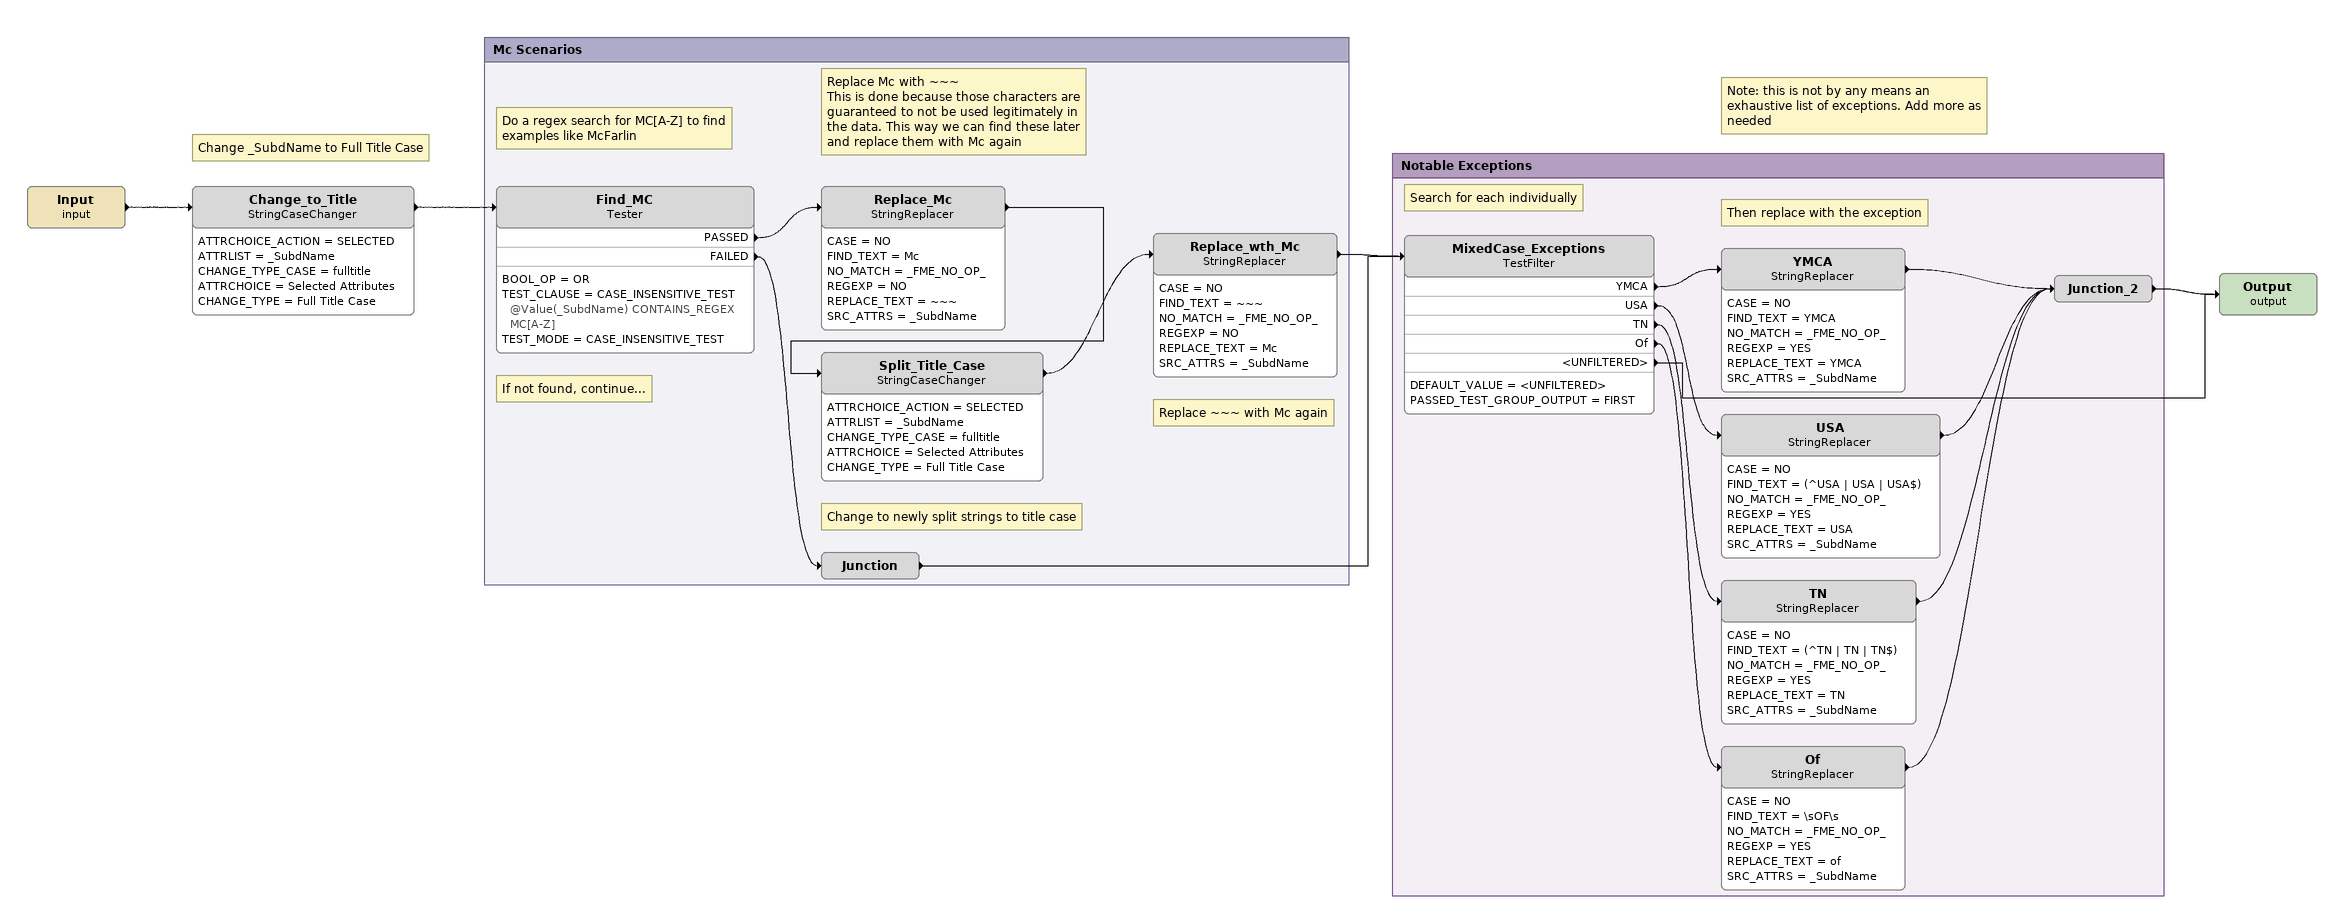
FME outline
Input (input)
    -> Change_to_Title
Note: Change _SubdName to Full Title Case
Change_to_Title: StringCaseChanger
    ATTRCHOICE_ACTION = SELECTED
    ATTRLIST = _SubdName
    CHANGE_TYPE_CASE = fulltitle
    ATTRCHOICE = Selected Attributes
    CHANGE_TYPE = Full Title Case
    -> Find_MC
Note: Note: this is not by any means an exhaustive list of exceptions. Add more as needed
Output (output)

Bookmark: Mc Scenarios
Note: Do a regex search for MC[A-Z] to find examples like McFarlin
Note: If not found, continue...
Find_MC: Tester
    BOOL_OP = OR
    TEST_CLAUSE = CASE_INSENSITIVE_TEST @Value(_SubdName) CONTAINS_REGEX MC[A-Z]
    TEST_MODE = CASE_INSENSITIVE_TEST
    PASSED -> Replace_Mc
    FAILED -> Junction
Note: Replace Mc with ~~~ / This is done because those characters are guaranteed to not be used legitimately in the data. This way we can find these later and replace them with Mc again
Replace_Mc: StringReplacer
    CASE = NO
    FIND_TEXT = Mc
    NO_MATCH = _FME_NO_OP_
    REGEXP = NO
    REPLACE_TEXT = ~~~
    SRC_ATTRS = _SubdName
    -> Split_Title_Case
Note: Change to newly split strings to title case
Split_Title_Case: StringCaseChanger
    ATTRCHOICE_ACTION = SELECTED
    ATTRLIST = _SubdName
    CHANGE_TYPE_CASE = fulltitle
    ATTRCHOICE = Selected Attributes
    CHANGE_TYPE = Full Title Case
    -> Replace_wth_Mc
Note: Replace ~~~ with Mc again
Replace_wth_Mc: StringReplacer
    CASE = NO
    FIND_TEXT = ~~~
    NO_MATCH = _FME_NO_OP_
    REGEXP = NO
    REPLACE_TEXT = Mc
    SRC_ATTRS = _SubdName
    -> MixedCase_Exceptions
Junction
    -> MixedCase_Exceptions

Bookmark: Notable Exceptions
Note: Search for each individually
MixedCase_Exceptions: TestFilter
    DEFAULT_VALUE = <UNFILTERED>
    PASSED_TEST_GROUP_OUTPUT = FIRST
    YMCA -> YMCA
    USA -> USA
    TN -> TN
    Of -> Of
    <UNFILTERED> -> Output (output)
Note: Then replace with the exception
YMCA: StringReplacer
    CASE = NO
    FIND_TEXT = YMCA
    NO_MATCH = _FME_NO_OP_
    REGEXP = YES
    REPLACE_TEXT = YMCA
    SRC_ATTRS = _SubdName
    -> Junction_2
USA: StringReplacer
    CASE = NO
    FIND_TEXT = (^USA | USA | USA$)
    NO_MATCH = _FME_NO_OP_
    REGEXP = YES
    REPLACE_TEXT = USA
    SRC_ATTRS = _SubdName
    -> Junction_2
TN: StringReplacer
    CASE = NO
    FIND_TEXT = (^TN | TN | TN$)
    NO_MATCH = _FME_NO_OP_
    REGEXP = YES
    REPLACE_TEXT = TN
    SRC_ATTRS = _SubdName
    -> Junction_2
Of: StringReplacer
    CASE = NO
    FIND_TEXT = \sOF\s
    NO_MATCH = _FME_NO_OP_
    REGEXP = YES
    REPLACE_TEXT = of
    SRC_ATTRS = _SubdName
    -> Junction_2
Junction_2
    -> Output (output)
